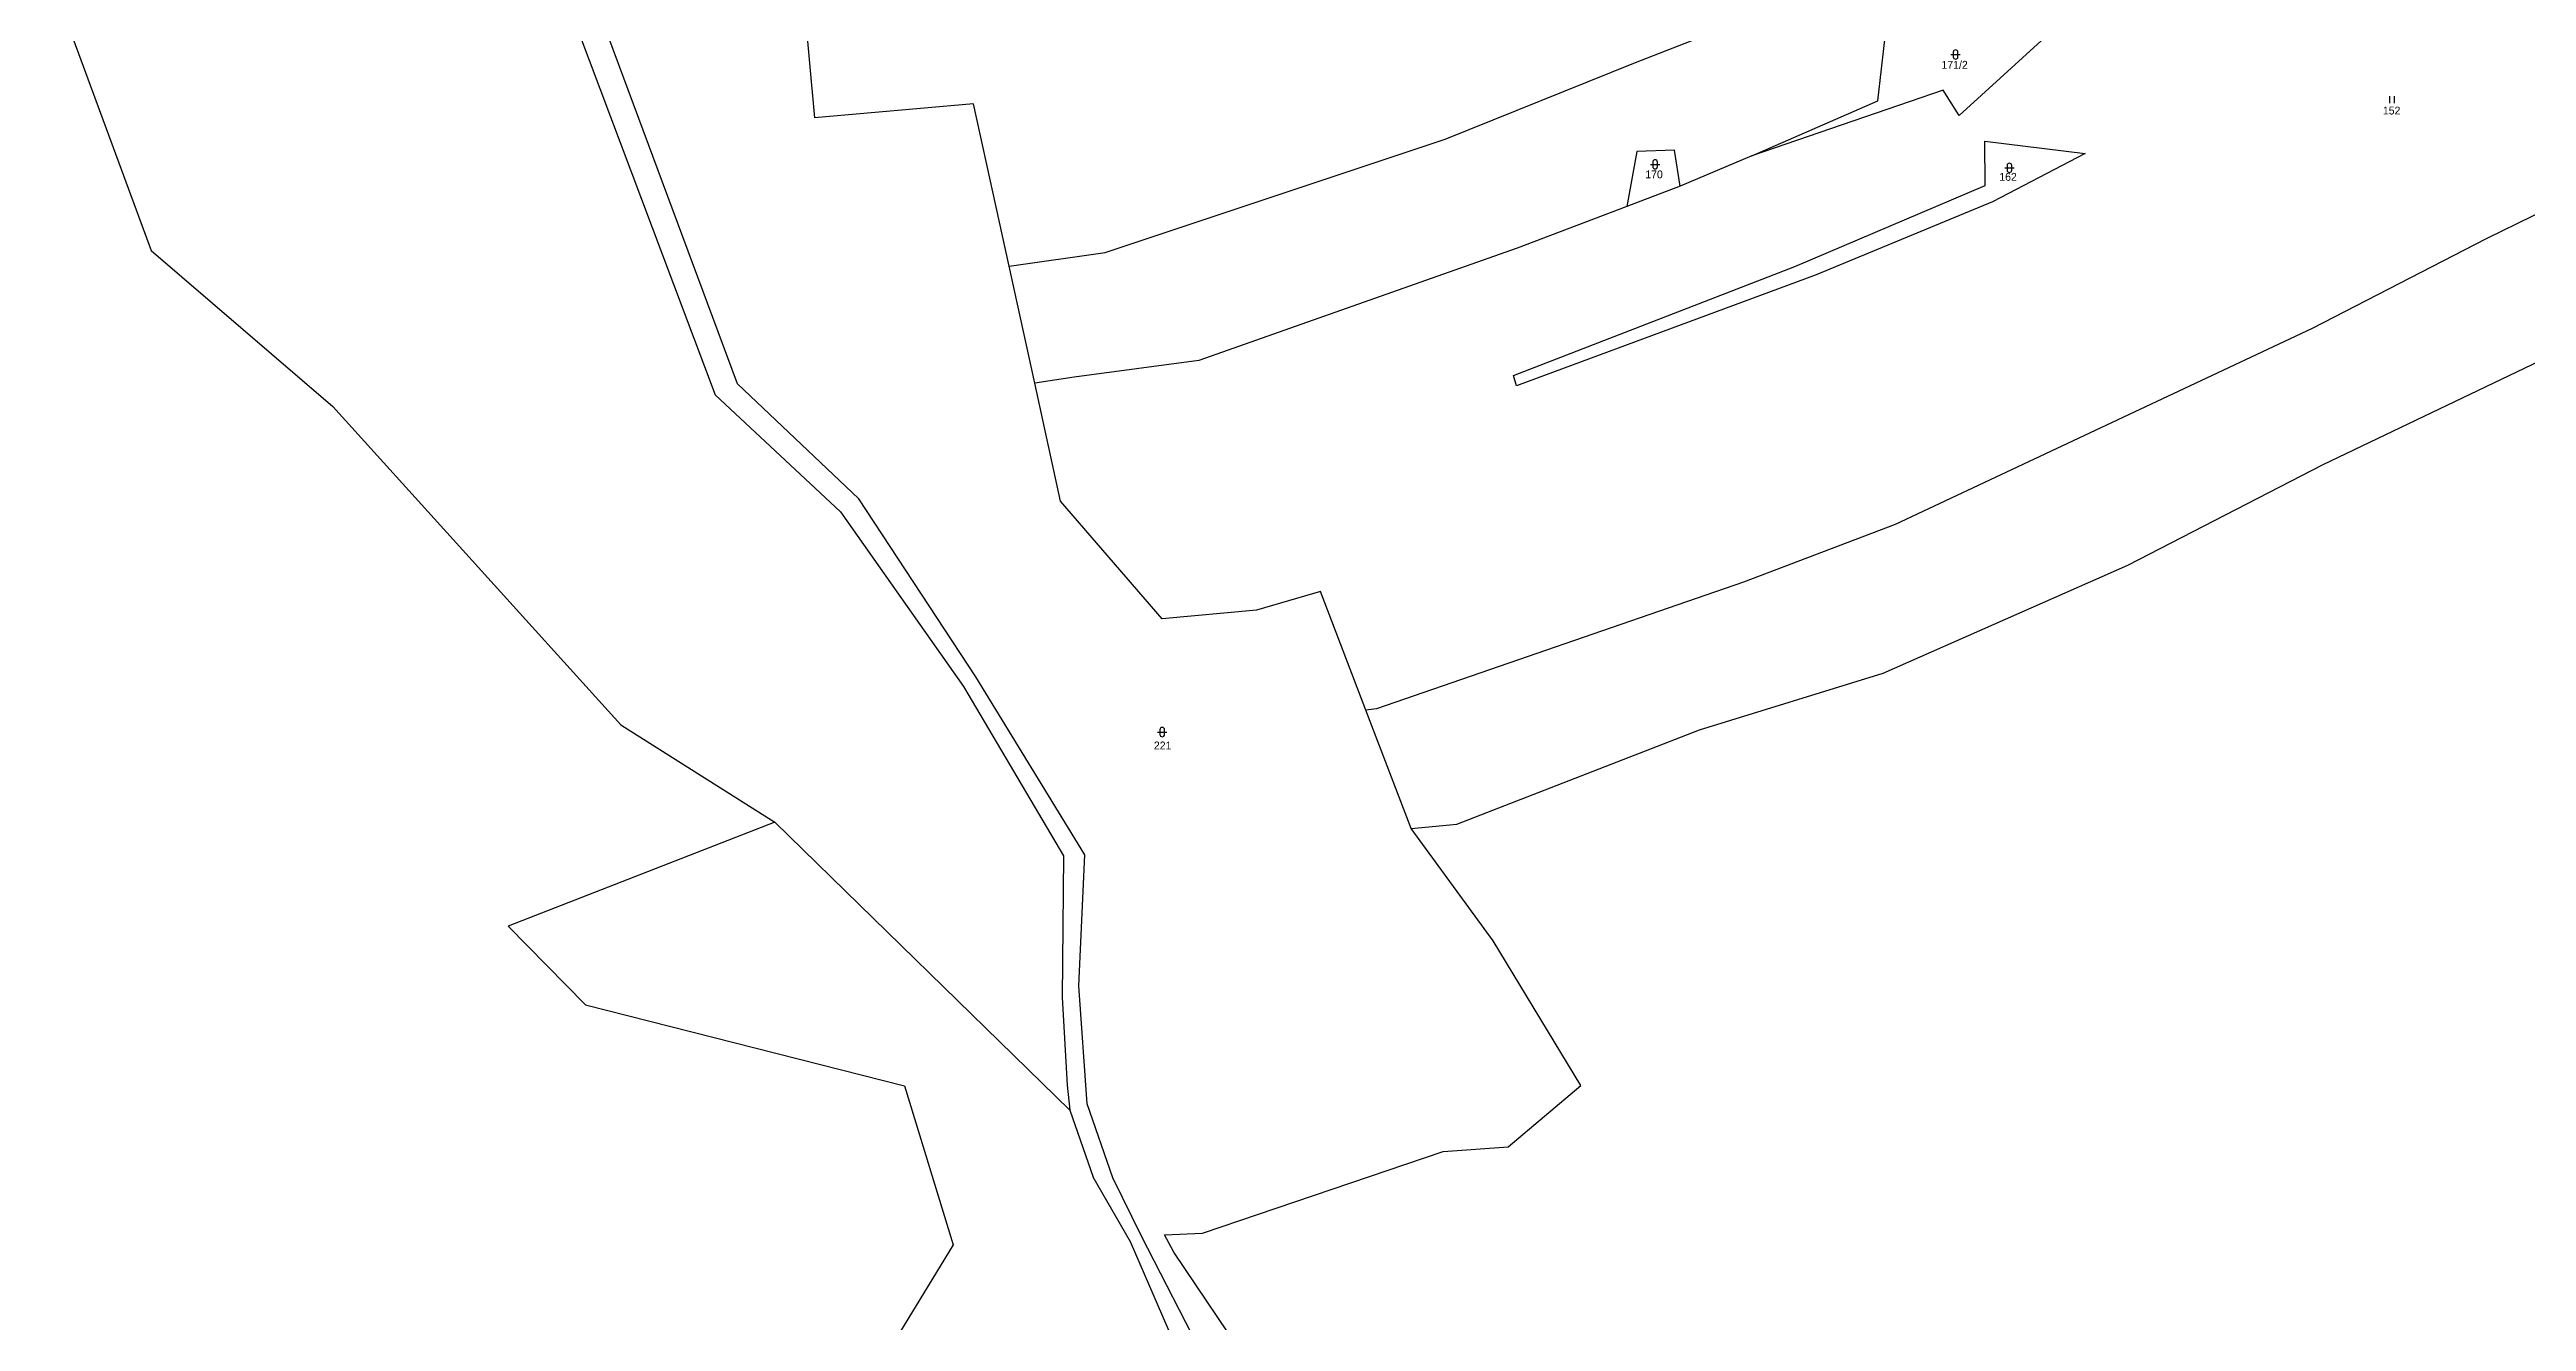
# Model space of a CAD drawing. Extents: x -528340 to -526503, y -1064020 to -1062300.
# Drawn here: x -527656 to -527119, y -1063699 to -1063423 of the extents above; entities that cross this region are included whole.
import ezdxf
from ezdxf.enums import TextEntityAlignment as Align

# ---------------------------------------------------------------- set-up
doc = ezdxf.new("R2010")
doc.units = 0
for name, color, linetype in [('18', 1, 'CONTINUOUS'), ('21900', 1, 'CONTINUOUS'), ('306', 1, 'CONTINUOUS'), ('316', 1, 'CONTINUOUS')]:
    doc.layers.add(name, color=color, linetype=linetype)

# ---------------------------------------------------------------- blocks, each defined once
blk = doc.blocks.new('3_16$2')
at = {"layer": '316', "color": 255, "linetype": 'CONTINUOUS'}
for p, q in [((-1, 1), (1, 1)), ((-0.5, 1.5), (-0.5, 0.5)), ((0.5, 0.5), (0.5, 1.5))]:
    blk.add_line(p, q, dxfattribs=at)
for centre, start, end in [((0, 1.5), 0, 180), ((0, 0.5), 180, 359.9879)]:
    blk.add_arc(centre, 0.5, start, end, dxfattribs=at)
blk = doc.blocks.new('3_06$3')
at = {"layer": '306', "color": 255, "linetype": 'CONTINUOUS'}
for p, q in [((-0.51, 0), (-0.51, 1.5)), ((0.49, 0), (0.49, 1.5))]:
    blk.add_line(p, q, dxfattribs=at)

msp = doc.modelspace()

# ---------------------------------------------------------------- linework, layer by layer
at = {"layer": '21900', "color": 3, "linetype": 'CONTINUOUS'}
for p, q in [((-527501.12, -1063314.49), (-527489.94, -1063438.23)), ((-527506.6, -1063495.81), (-527551.5, -1063375.25)), ((-527655.69, -1063407.15), (-527633.69, -1063466.98)), ((-527312.01, -1063426.2), (-527258.88, -1063405.45)), ((-527219.3, -1063417.12), (-527241.86, -1063437.69)), ((-527541.08, -1063419.53), (-527511.49, -1063498.25)), ((-527259.53, -1063434.48), (-527257.91, -1063420.62)), ((-527353.28, -1063442.83), (-527312.01, -1063426.2)), ((-527455.47, -1063435.16), (-527489.94, -1063438.23)), ((-527447.76, -1063470.35), (-527455.47, -1063435.16)), ((-527245.36, -1063432.19), (-527286.81, -1063446.4)), ((-527286.81, -1063446.4), (-527259.53, -1063434.48)), ((-527241.86, -1063437.69), (-527245.36, -1063432.19)), ((-527061.05, -1063431.75), (-527127.72, -1063464.43)), ((-527426.92, -1063467.36), (-527353.28, -1063442.83)), ((-527311.73, -1063445.52), (-527313.93, -1063457.39)), ((-527303.59, -1063445.21), (-527311.73, -1063445.52)), ((-527302.33, -1063452.99), (-527303.59, -1063445.21)), ((-527236.33, -1063443.22), (-527214.57, -1063445.92)), ((-527236.27, -1063452.86), (-527236.33, -1063443.22)), ((-527214.57, -1063445.92), (-527234.65, -1063456.4)), ((-527286.81, -1063446.4), (-527302.33, -1063452.99)), ((-527302.33, -1063452.99), (-527313.93, -1063457.39)), ((-527277.47, -1063470.43), (-527236.27, -1063452.86)), ((-527234.65, -1063456.4), (-527272.88, -1063472.24)), ((-527313.93, -1063457.39), (-527337.7, -1063466.41)), ((-527633.69, -1063466.98), (-527594.27, -1063500.75)), ((-527447.76, -1063470.35), (-527426.92, -1063467.36)), ((-527337.7, -1063466.41), (-527406.64, -1063490.79)), ((-527127.72, -1063464.43), (-527165.42, -1063483.84)), ((-527442.22, -1063495.68), (-527447.76, -1063470.35)), ((-527338.49, -1063494.04), (-527277.47, -1063470.43)), ((-527272.88, -1063472.24), (-527337.83, -1063496.27)), ((-527163, -1063513.35), (-527083.44, -1063475.19)), ((-527165.42, -1063483.84), (-527255.8, -1063526.35)), ((-527433.67, -1063494.39), (-527442.22, -1063495.68)), ((-527406.64, -1063490.79), (-527433.67, -1063494.39)), ((-527337.83, -1063496.27), (-527338.49, -1063494.04)), ((-527511.49, -1063498.25), (-527484.32, -1063523.61)), ((-527480.34, -1063520.75), (-527506.6, -1063495.81)), ((-527436.63, -1063521.24), (-527442.22, -1063495.68)), ((-527594.27, -1063500.75), (-527531.87, -1063569.7)), ((-527205.36, -1063535.16), (-527163, -1063513.35)), ((-527454.96, -1063559.32), (-527480.34, -1063520.75)), ((-527414.58, -1063546.74), (-527436.63, -1063521.24)), ((-527484.32, -1063523.61), (-527457.63, -1063561.39)), ((-527255.8, -1063526.35), (-527288.62, -1063538.78)), ((-527258.35, -1063558.57), (-527205.36, -1063535.16)), ((-527380.3, -1063540.82), (-527394.14, -1063544.89)), ((-527370.46, -1063566.55), (-527380.3, -1063540.82)), ((-527288.62, -1063538.78), (-527368.14, -1063566.24)), ((-527394.14, -1063544.89), (-527414.58, -1063546.74)), ((-527298.14, -1063570.79), (-527258.35, -1063558.57)), ((-527457.63, -1063561.39), (-527435.96, -1063598.09)), ((-527431.38, -1063597.92), (-527454.96, -1063559.32)), ((-527531.87, -1063569.7), (-527498.53, -1063590.8)), ((-527368.14, -1063566.24), (-527370.46, -1063566.55)), ((-527360.66, -1063592.17), (-527370.46, -1063566.55)), ((-527350.73, -1063591.22), (-527298.14, -1063570.79)), ((-527498.53, -1063590.8), (-527556.32, -1063613.33)), ((-527498.53, -1063590.8), (-527434.6, -1063653.22)), ((-527360.66, -1063592.17), (-527350.73, -1063591.22)), ((-527342.9, -1063616.57), (-527360.66, -1063592.17)), ((-527435.96, -1063598.09), (-527436.26, -1063628.83)), ((-527432.63, -1063626.28), (-527431.38, -1063597.92)), ((-527556.32, -1063613.33), (-527539.57, -1063630.41)), ((-527323.87, -1063647.9), (-527342.9, -1063616.57)), ((-527430.82, -1063651.86), (-527432.63, -1063626.28)), ((-527539.57, -1063630.41), (-527470.41, -1063647.97)), ((-527436.26, -1063628.83), (-527435.15, -1063647.78)), ((-527470.41, -1063647.97), (-527459.87, -1063682.4)), ((-527435.15, -1063647.78), (-527434.6, -1063653.22)), ((-527339.59, -1063661.14), (-527323.87, -1063647.9)), ((-527434.6, -1063653.22), (-527429.54, -1063667.78)), ((-527425.26, -1063667.86), (-527430.82, -1063651.86)), ((-527405.83, -1063679.86), (-527353.68, -1063662.17)), ((-527353.68, -1063662.17), (-527339.59, -1063661.14)), ((-527421.48, -1063681.78), (-527429.54, -1063667.78)), ((-527419.11, -1063680.56), (-527425.26, -1063667.86)), ((-527459.87, -1063682.4), (-527486.19, -1063725.52)), ((-527411.44, -1063704.94), (-527421.48, -1063681.78)), ((-527406.71, -1063704.56), (-527419.11, -1063680.56)), ((-527414.07, -1063680.24), (-527405.83, -1063679.86)), ((-527412.1, -1063683.98), (-527414.07, -1063680.24)), ((-527395.51, -1063708.56), (-527412.1, -1063683.98))]:
    msp.add_line(p, q, dxfattribs=at)

# ---------------------------------------------------------------- block references
at = {"layer": '306', "color": 0, "linetype": 'BYBLOCK'}
msp.add_blockref('3_06$3', (-527148.03, -1063435.02), dxfattribs=at)
at = {"layer": '316', "color": 0, "linetype": 'BYBLOCK'}
for p in [(-527242.67, -1063425.48), (-527307.79, -1063449.28), (-527231.01, -1063450.03), (-527414.58, -1063572.3)]:
    msp.add_blockref('3_16$2', p, dxfattribs=at)

# ---------------------------------------------------------------- texts
at = {"layer": '18', "color": 255, "linetype": 'CONTINUOUS'}
for s, p in [('171/2', (-527242.88, -1063428.07)), ('152', (-527148.18, -1063437.98)), ('170', (-527308.01, -1063451.81)), ('162', (-527231.3, -1063452.35)), ('221', (-527414.49, -1063575.56))]:
    msp.add_text(s, height=1.7, dxfattribs=at).set_placement(p, align=Align.BOTTOM_CENTER)

doc.saveas('drawing.dxf')
